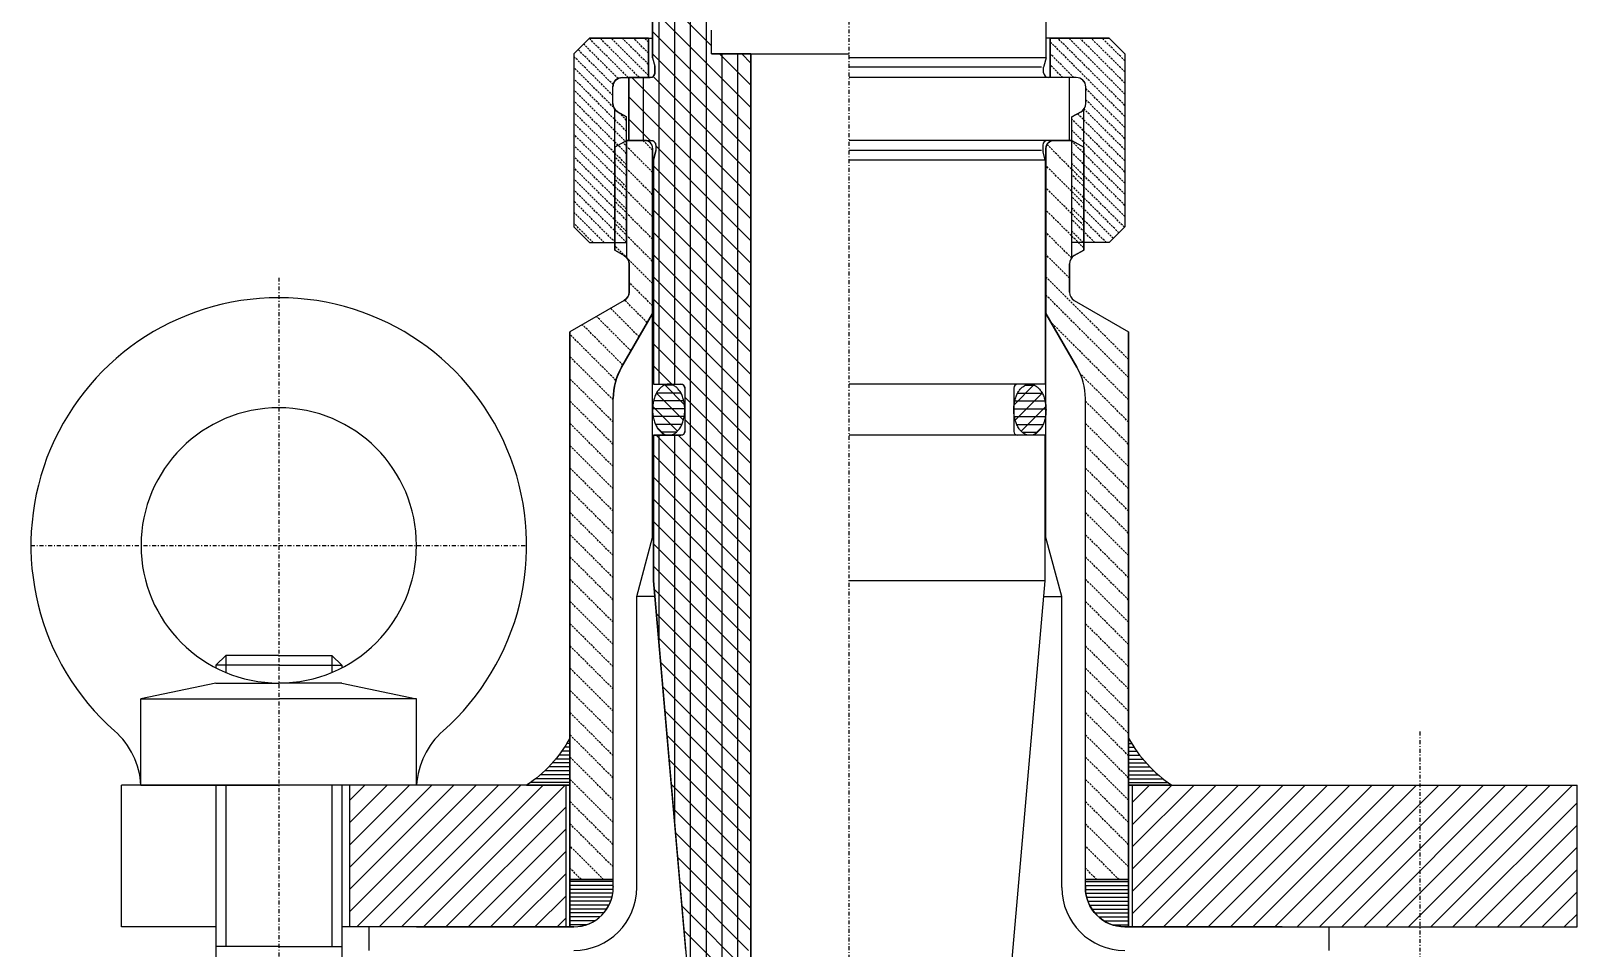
# Model space of a CAD drawing. Extents: x 77471 to 85881, y 26709 to 38599.
# Drawn here: x 80717.8 to 80914.2, y 36606.7 to 36723.4 of the extents above; entities that cross this region are included whole.
import ezdxf

# ---------------------------------------------------------------- set-up
doc = ezdxf.new("R2010")
doc.units = 0
doc.header["$MEASUREMENT"] = 0
doc.linetypes.add('DASHDOT', pattern=[1, 0.5, -0.25, 0, -0.25])
doc.linetypes.add('HIDDEN', pattern=[0.375, 0.25, -0.125])
for name, color, linetype in [('10', 7, 'CONTINUOUS'), ('21', 7, 'CONTINUOUS'), ('25', 7, 'CONTINUOUS'), ('37', 7, 'CONTINUOUS'), ('38', 7, 'CONTINUOUS'), ('49', 7, 'CONTINUOUS'), ('54', 7, 'CONTINUOUS'), ('60', 7, 'CONTINUOUS')]:
    doc.layers.add(name, color=color, linetype=linetype)

msp = doc.modelspace()

# ---------------------------------------------------------------- linework, layer by layer
at = {"layer": '10', "color": 3, "linetype": 'Continuous'}
for p, q in [((80741.25, 36642.7), (80742.5, 36643.95)), ((80756, 36643.95), (80757.25, 36642.7))]:
    msp.add_line(p, q, dxfattribs=at)
at = {"layer": '10', "color": 52, "linetype": 'DASHDOT'}
msp.add_line((80894.25, 36634.29), (80894.25, 36554.24), dxfattribs=at)
at = {"layer": '21', "color": 22, "linetype": 'Continuous'}
for p, q in [((80801.59, 36599.77), (80801.59, 36745.45)), ((80803.59, 36597.79), (80803.59, 36745.45)), ((80799.59, 36678.45), (80799.59, 36727.45)), ((80809.25, 36713.63), (80797.34, 36725.54)), ((80797.59, 36678.45), (80797.59, 36725.79)), ((80804.25, 36721.46), (80798.76, 36726.95)), ((80809.25, 36710.8), (80796.75, 36723.3)), ((80809.25, 36707.97), (80796.75, 36720.47)), ((80809.25, 36716.46), (80805.26, 36720.45)), ((80805.59, 36606.45), (80805.59, 36720.45)), ((80805.59, 36545.1), (80805.59, 36720.45)), ((80807.59, 36606.45), (80807.59, 36720.45)), ((80807.59, 36548.57), (80807.59, 36720.45)), ((80809.25, 36719.29), (80808.09, 36720.45)), ((80809.25, 36705.14), (80796.82, 36717.58)), ((80809.25, 36702.32), (80794.12, 36717.45)), ((80795.59, 36709.45), (80795.59, 36717.45)), ((80809.25, 36699.49), (80793.75, 36714.99)), ((80796.46, 36709.45), (80793.75, 36712.16)), ((80809.25, 36696.66), (80797.15, 36708.76)), ((80809.25, 36693.83), (80796.85, 36706.23)), ((80809.25, 36691), (80796.85, 36703.4)), ((80809.25, 36688.17), (80796.85, 36700.57)), ((80809.25, 36685.35), (80796.85, 36697.75)), ((80809.25, 36682.52), (80796.85, 36694.92)), ((80809.25, 36679.69), (80796.85, 36692.09)), ((80809.25, 36676.86), (80796.85, 36689.26)), ((80809.25, 36674.03), (80796.85, 36686.43)), ((80809.25, 36671.2), (80796.85, 36683.6)), ((80799.18, 36678.45), (80796.85, 36680.78)), ((80809.25, 36668.38), (80800.85, 36676.78)), ((80809.25, 36665.55), (80800.85, 36673.95)), ((80809.25, 36659.89), (80797.19, 36671.95)), ((80797.59, 36645.06), (80797.59, 36671.95)), ((80799.59, 36622.19), (80799.59, 36671.95)), ((80809.25, 36662.72), (80800.02, 36671.95)), ((80809.25, 36657.06), (80796.85, 36669.46)), ((80809.25, 36654.23), (80796.85, 36666.63)), ((80809.25, 36651.4), (80796.85, 36663.81)), ((80809.25, 36648.58), (80796.85, 36660.98)), ((80809.25, 36645.75), (80796.85, 36658.15)), ((80809.25, 36642.92), (80796.85, 36655.32)), ((80809.25, 36640.09), (80796.94, 36652.4)), ((80809.25, 36637.26), (80797.21, 36649.3)), ((80809.25, 36634.43), (80797.49, 36646.2)), ((80809.25, 36631.61), (80797.76, 36643.1)), ((80809.25, 36628.78), (80798.03, 36640)), ((80809.25, 36625.95), (80798.3, 36636.9)), ((80809.25, 36623.12), (80798.57, 36633.8)), ((80809.25, 36620.29), (80798.84, 36630.7)), ((80809.25, 36617.46), (80799.11, 36627.6)), ((80809.25, 36614.64), (80799.38, 36624.5)), ((80809.25, 36611.81), (80799.65, 36621.4)), ((80809.25, 36608.98), (80799.93, 36618.3)), ((80808.95, 36606.45), (80800.2, 36615.2)), ((80809.25, 36603.32), (80800.47, 36612.1)), ((80809.25, 36600.49), (80800.74, 36609))]:
    msp.add_line(p, q, dxfattribs=at)
at = {"layer": '21', "color": 92, "linetype": 'HIDDEN'}
for p, q in [((80792.37, 36717.33), (80787.99, 36721.71)), ((80793.66, 36717.45), (80788.7, 36722.41)), ((80795.07, 36717.45), (80790.07, 36722.45)), ((80796.24, 36717.7), (80791.49, 36722.45)), ((80796.24, 36719.12), (80792.9, 36722.45)), ((80796.24, 36720.53), (80794.32, 36722.45)), ((80796.24, 36721.94), (80795.73, 36722.45)), ((80856.77, 36712.5), (80847.27, 36722)), ((80856.77, 36713.91), (80848.23, 36722.45)), ((80856.77, 36715.33), (80849.65, 36722.45)), ((80856.77, 36716.74), (80851.06, 36722.45)), ((80856.77, 36718.16), (80852.48, 36722.45)), ((80856.77, 36719.57), (80853.93, 36722.41)), ((80791.7, 36715.17), (80786.74, 36720.13)), ((80791.74, 36716.54), (80787.28, 36721)), ((80850.29, 36717.45), (80847.27, 36720.47)), ((80791.81, 36713.64), (80786.74, 36718.72)), ((80848.88, 36717.45), (80847.27, 36719.06)), ((80793.45, 36710.59), (80786.74, 36717.3)), ((80793.45, 36709.17), (80786.74, 36715.89)), ((80856.77, 36711.09), (80851.8, 36716.05)), ((80793.45, 36707.76), (80786.74, 36714.47)), ((80856.77, 36709.67), (80851.8, 36714.64)), ((80793.45, 36706.34), (80786.74, 36713.06)), ((80793.45, 36704.93), (80786.74, 36711.65)), ((80793.45, 36712), (80792.41, 36713.04)), ((80856.77, 36705.43), (80850.05, 36712.14)), ((80856.77, 36706.84), (80850.76, 36712.85)), ((80856.77, 36708.26), (80851.58, 36713.45)), ((80793.45, 36703.51), (80786.74, 36710.23)), ((80856.77, 36704.01), (80850.05, 36710.73)), ((80793.45, 36702.1), (80786.74, 36708.82)), ((80856.77, 36702.6), (80850.05, 36709.32)), ((80856.77, 36701.19), (80850.05, 36707.9)), ((80793.45, 36700.69), (80786.74, 36707.4)), ((80793.45, 36699.27), (80786.74, 36705.99)), ((80856.77, 36699.77), (80850.05, 36706.49)), ((80793.45, 36697.86), (80786.74, 36704.57)), ((80856.72, 36698.4), (80850.05, 36705.07)), ((80793.45, 36696.45), (80786.74, 36703.16)), ((80856.01, 36697.7), (80850.05, 36703.66)), ((80855.31, 36696.99), (80850.05, 36702.25)), ((80792.03, 36696.45), (80786.74, 36701.75)), ((80790.62, 36696.45), (80786.74, 36700.33)), ((80854.43, 36696.45), (80850.05, 36700.83)), ((80789.2, 36696.45), (80786.74, 36698.92)), ((80852.96, 36696.45), (80850.05, 36699.36)), ((80851.49, 36696.45), (80850.05, 36697.88))]:
    msp.add_line(p, q, dxfattribs=at)
at = {"layer": '21', "color": 22, "linetype": 'Continuous'}
msp.add_lwpolyline([(80796.75, 36724.95), (80796.75, 36719.95), (80796.75, 36719.95), (80797.03, 36718.91), (80797.03, 36718.91, -0.066155), (80797.05, 36718.75), (80797.05, 36718.75), (80797.05, 36718.05), (80797.05, 36718.05, -0.414214), (80796.45, 36717.45), (80796.45, 36717.45), (80793.75, 36717.45), (80793.75, 36717.45), (80793.75, 36709.45), (80793.75, 36709.45), (80796.55, 36709.45), (80796.55, 36709.45, -0.414214), (80797.15, 36708.85), (80797.15, 36708.85), (80797.15, 36708.15), (80797.15, 36708.15, -0.066155), (80797.13, 36707.99), (80797.13, 36707.99), (80796.85, 36706.95), (80796.85, 36706.95), (80796.85, 36678.45), (80796.85, 36678.45), (80800.35, 36678.45), (80800.35, 36678.45, -0.414214), (80800.85, 36677.95), (80800.85, 36677.95), (80800.85, 36672.45), (80800.85, 36672.45, -0.414214), (80800.35, 36671.95), (80800.35, 36671.95), (80796.85, 36671.95), (80796.85, 36671.95), (80796.85, 36653.46), (80796.85, 36653.46), (80801.62, 36598.91)], format="xyb", dxfattribs=at)
msp.add_lwpolyline([(80809.25, 36551.45), (80809.25, 36720.45), (80809.25, 36720.45), (80804.25, 36720.45), (80804.25, 36720.45), (80804.25, 36723.45)], dxfattribs=at)
at = {"layer": '21', "color": 52, "linetype": 'Continuous'}
for points in [[(80793.45, 36696.45), (80793.45, 36712.44), (80793.45, 36712.44), (80792.3, 36713.1), (80792.3, 36713.1, -0.268064), (80791.7, 36714.14), (80791.7, 36714.14), (80791.7, 36716.25), (80791.7, 36716.25, -0.414214), (80792.9, 36717.45), (80792.9, 36717.45), (80796.24, 36717.45), (80796.24, 36717.45), (80796.24, 36722.45), (80796.24, 36722.45), (80788.74, 36722.45), (80788.74, 36722.45), (80786.74, 36720.45), (80786.74, 36720.45), (80786.74, 36698.45), (80786.74, 36698.45), (80788.74, 36696.45), (80788.74, 36696.45)], [(80850.05, 36696.45), (80850.05, 36712.44), (80850.05, 36712.44), (80851.2, 36713.1), (80851.2, 36713.1, 0.268064), (80851.8, 36714.14), (80851.8, 36714.14), (80851.8, 36716.25), (80851.8, 36716.25, 0.414214), (80850.6, 36717.45), (80850.6, 36717.45), (80847.27, 36717.45), (80847.27, 36717.45), (80847.27, 36722.45), (80847.27, 36722.45), (80854.77, 36722.45), (80854.77, 36722.45), (80856.77, 36720.45), (80856.77, 36720.45), (80856.77, 36698.45), (80856.77, 36698.45), (80854.77, 36696.45), (80854.77, 36696.45)]]:
    msp.add_lwpolyline(points, format="xyb", close=True, dxfattribs=at)
at = {"layer": '25', "color": 92, "linetype": 'Continuous'}
for p, q in [((80799.35, 36678.33), (80798.25, 36678.33)), ((80799.35, 36678.33), (80798.25, 36678.33)), ((80800.81, 36675.83), (80798.3, 36678.35)), ((80800.81, 36675.83), (80798.3, 36678.35)), ((80842.69, 36675.83), (80845.21, 36678.35)), ((80842.69, 36675.83), (80845.21, 36678.35)), ((80844.15, 36678.33), (80845.25, 36678.33)), ((80844.15, 36678.33), (80845.25, 36678.33)), ((80800.72, 36676.33), (80796.88, 36676.33)), ((80800.72, 36676.33), (80796.88, 36676.33)), ((80800.67, 36673.86), (80797.23, 36677.29)), ((80800.67, 36673.86), (80797.23, 36677.29)), ((80800.35, 36677.33), (80797.25, 36677.33)), ((80800.35, 36677.33), (80797.25, 36677.33)), ((80842.78, 36676.33), (80846.62, 36676.33)), ((80842.78, 36676.33), (80846.62, 36676.33)), ((80842.83, 36673.86), (80846.27, 36677.29)), ((80842.83, 36673.86), (80846.27, 36677.29)), ((80843.15, 36677.33), (80846.25, 36677.33)), ((80843.15, 36677.33), (80846.25, 36677.33)), ((80800.85, 36675.33), (80796.75, 36675.33)), ((80800.85, 36675.33), (80796.75, 36675.33)), ((80799.92, 36672.48), (80796.77, 36675.63)), ((80799.92, 36672.48), (80796.77, 36675.63)), ((80800.78, 36674.33), (80796.83, 36674.33)), ((80800.78, 36674.33), (80796.83, 36674.33)), ((80842.65, 36675.33), (80846.75, 36675.33)), ((80842.65, 36675.33), (80846.75, 36675.33)), ((80842.73, 36674.33), (80846.68, 36674.33)), ((80842.73, 36674.33), (80846.68, 36674.33)), ((80843.58, 36672.48), (80846.73, 36675.63)), ((80843.58, 36672.48), (80846.73, 36675.63)), ((80800.48, 36673.33), (80797.12, 36673.33)), ((80800.48, 36673.33), (80797.12, 36673.33)), ((80798.18, 36672.1), (80797.31, 36672.98)), ((80798.18, 36672.1), (80797.31, 36672.98)), ((80799.76, 36672.33), (80797.84, 36672.33)), ((80799.76, 36672.33), (80797.84, 36672.33)), ((80843.02, 36673.33), (80846.38, 36673.33)), ((80843.02, 36673.33), (80846.38, 36673.33)), ((80843.74, 36672.33), (80845.66, 36672.33)), ((80843.74, 36672.33), (80845.66, 36672.33)), ((80845.32, 36672.1), (80846.2, 36672.98)), ((80845.32, 36672.1), (80846.2, 36672.98))]:
    msp.add_line(p, q, dxfattribs=at)
for points in [[(80798.8, 36678.45, 0.076518), (80798.4, 36678.39, 0.069004), (80798.02, 36678.2, 0.058349), (80797.66, 36677.9, 0.048505), (80797.35, 36677.5, 0.040989), (80797.1, 36677.01, 0.035844), (80796.91, 36676.44, 0.032698), (80796.79, 36675.83, 0.031214), (80796.75, 36675.2, 0.031214), (80796.79, 36674.57, 0.032698), (80796.91, 36673.96, 0.035844), (80797.1, 36673.39, 0.040989), (80797.35, 36672.9, 0.048505), (80797.66, 36672.5, 0.058349), (80798.02, 36672.2, 0.069004), (80798.4, 36672.01, 0.076518), (80798.8, 36671.95, 0.076518)], [(80798.8, 36678.45, 0.076518), (80798.4, 36678.39, 0.069004), (80798.02, 36678.2, 0.058349), (80797.66, 36677.9, 0.048505), (80797.35, 36677.5, 0.040989), (80797.1, 36677.01, 0.035844), (80796.91, 36676.44, 0.032698), (80796.79, 36675.83, 0.031214), (80796.75, 36675.2, 0.031214), (80796.79, 36674.57, 0.032698), (80796.91, 36673.96, 0.035844), (80797.1, 36673.39, 0.040989), (80797.35, 36672.9, 0.048505), (80797.66, 36672.5, 0.058349), (80798.02, 36672.2, 0.069004), (80798.4, 36672.01, 0.076518), (80798.8, 36671.95, 0.076518)], [(80798.8, 36671.95, 0.076518), (80799.2, 36672.01, 0.069004), (80799.59, 36672.2, 0.058349), (80799.94, 36672.5, 0.048505), (80800.25, 36672.9, 0.040989), (80800.51, 36673.39, 0.035844), (80800.69, 36673.96, 0.032698), (80800.81, 36674.57, 0.031214), (80800.85, 36675.2, 0.031214), (80800.81, 36675.83, 0.032698), (80800.69, 36676.44, 0.035844), (80800.51, 36677.01, 0.040989), (80800.25, 36677.5, 0.048505), (80799.94, 36677.9, 0.058349), (80799.59, 36678.2, 0.069004), (80799.2, 36678.39, 0.076518), (80798.8, 36678.45, 0.076518)], [(80798.8, 36671.95, 0.076518), (80799.2, 36672.01, 0.069004), (80799.59, 36672.2, 0.058349), (80799.94, 36672.5, 0.048505), (80800.25, 36672.9, 0.040989), (80800.51, 36673.39, 0.035844), (80800.69, 36673.96, 0.032698), (80800.81, 36674.57, 0.031214), (80800.85, 36675.2, 0.031214), (80800.81, 36675.83, 0.032698), (80800.69, 36676.44, 0.035844), (80800.51, 36677.01, 0.040989), (80800.25, 36677.5, 0.048505), (80799.94, 36677.9, 0.058349), (80799.59, 36678.2, 0.069004), (80799.2, 36678.39, 0.076518), (80798.8, 36678.45, 0.076518)], [(80844.7, 36671.95, -0.076518), (80844.3, 36672.01, -0.069004), (80843.92, 36672.2, -0.058349), (80843.56, 36672.5, -0.048505), (80843.25, 36672.9, -0.040989), (80843, 36673.39, -0.035844), (80842.81, 36673.96, -0.032698), (80842.69, 36674.57, -0.031214), (80842.65, 36675.2, -0.031214), (80842.69, 36675.83, -0.032698), (80842.81, 36676.44, -0.035844), (80843, 36677.01, -0.040989), (80843.25, 36677.5, -0.048505), (80843.56, 36677.9, -0.058349), (80843.92, 36678.2, -0.069004), (80844.3, 36678.39, -0.076518), (80844.7, 36678.45, -0.076518)], [(80844.7, 36671.95, -0.076518), (80844.3, 36672.01, -0.069004), (80843.92, 36672.2, -0.058349), (80843.56, 36672.5, -0.048505), (80843.25, 36672.9, -0.040989), (80843, 36673.39, -0.035844), (80842.81, 36673.96, -0.032698), (80842.69, 36674.57, -0.031214), (80842.65, 36675.2, -0.031214), (80842.69, 36675.83, -0.032698), (80842.81, 36676.44, -0.035844), (80843, 36677.01, -0.040989), (80843.25, 36677.5, -0.048505), (80843.56, 36677.9, -0.058349), (80843.92, 36678.2, -0.069004), (80844.3, 36678.39, -0.076518), (80844.7, 36678.45, -0.076518)], [(80844.7, 36678.45, -0.076518), (80845.1, 36678.39, -0.069004), (80845.49, 36678.2, -0.058349), (80845.84, 36677.9, -0.048505), (80846.15, 36677.5, -0.040989), (80846.41, 36677.01, -0.035844), (80846.59, 36676.44, -0.032698), (80846.71, 36675.83, -0.031214), (80846.75, 36675.2, -0.031214), (80846.71, 36674.57, -0.032698), (80846.59, 36673.96, -0.035844), (80846.41, 36673.39, -0.040989), (80846.15, 36672.9, -0.048505), (80845.84, 36672.5, -0.058349), (80845.49, 36672.2, -0.069004), (80845.1, 36672.01, -0.076518), (80844.7, 36671.95, -0.076518)], [(80844.7, 36678.45, -0.076518), (80845.1, 36678.39, -0.069004), (80845.49, 36678.2, -0.058349), (80845.84, 36677.9, -0.048505), (80846.15, 36677.5, -0.040989), (80846.41, 36677.01, -0.035844), (80846.59, 36676.44, -0.032698), (80846.71, 36675.83, -0.031214), (80846.75, 36675.2, -0.031214), (80846.71, 36674.57, -0.032698), (80846.59, 36673.96, -0.035844), (80846.41, 36673.39, -0.040989), (80846.15, 36672.9, -0.048505), (80845.84, 36672.5, -0.058349), (80845.49, 36672.2, -0.069004), (80845.1, 36672.01, -0.076518), (80844.7, 36671.95, -0.076518)]]:
    msp.add_lwpolyline(points, format="xyb", dxfattribs=at)
at = {"layer": '37', "color": 92, "linetype": 'Continuous'}
for p, q in [((80793.46, 36709.45), (80791.96, 36708.58)), ((80791.96, 36695.49), (80791.96, 36708.58)), ((80793.46, 36694.62), (80793.46, 36709.45)), ((80793.46, 36709.45), (80796.76, 36709.45)), ((80796.76, 36708.45), (80796.76, 36687.45)), ((80850.04, 36709.45), (80846.74, 36709.45)), ((80846.74, 36708.45), (80846.74, 36687.45)), ((80850.04, 36694.62), (80850.04, 36709.45)), ((80850.04, 36709.45), (80851.54, 36708.58)), ((80851.54, 36695.49), (80851.54, 36708.58)), ((80793.16, 36694.8), (80791.96, 36695.49)), ((80850.34, 36694.8), (80851.54, 36695.49)), ((80793.76, 36690.14), (80793.76, 36693.76)), ((80849.74, 36690.14), (80849.74, 36693.76)), ((80793.16, 36689.1), (80786.25, 36685.11)), ((80850.34, 36689.1), (80857.25, 36685.11)), ((80786.25, 36609.45), (80786.25, 36685.11)), ((80857.25, 36609.45), (80857.25, 36685.11)), ((80786.25, 36633.28), (80786.16, 36633.28)), ((80857.25, 36633.28), (80857.35, 36633.28)), ((80786.25, 36631.28), (80784.84, 36631.28)), ((80786.25, 36631.78), (80785.21, 36631.78)), ((80786.25, 36632.28), (80785.55, 36632.28)), ((80786.25, 36632.78), (80785.86, 36632.78)), ((80857.25, 36632.78), (80857.64, 36632.78)), ((80857.25, 36632.28), (80857.95, 36632.28)), ((80857.25, 36631.78), (80858.29, 36631.78)), ((80857.25, 36631.28), (80858.66, 36631.28)), ((80786.25, 36629.28), (80783.04, 36629.28)), ((80786.25, 36629.78), (80783.55, 36629.78)), ((80786.25, 36630.28), (80784.01, 36630.28)), ((80786.25, 36630.78), (80784.44, 36630.78)), ((80857.25, 36630.78), (80859.06, 36630.78)), ((80857.25, 36630.28), (80859.49, 36630.28)), ((80857.25, 36629.78), (80859.95, 36629.78)), ((80857.25, 36629.28), (80860.46, 36629.28)), ((80729.26, 36609.45), (80729.26, 36627.45)), ((80741.25, 36627.45), (80729.26, 36627.45)), ((80786.25, 36627.45), (80757.25, 36627.45)), ((80786.25, 36627.78), (80781.23, 36627.78)), ((80786.25, 36628.28), (80781.89, 36628.28)), ((80786.25, 36628.78), (80782.49, 36628.78)), ((80785.75, 36609.45), (80785.75, 36627.45)), ((80857.25, 36628.78), (80861.01, 36628.78)), ((80857.25, 36628.28), (80861.61, 36628.28)), ((80857.25, 36627.78), (80862.28, 36627.78)), ((80857.25, 36627.45), (80914.24, 36627.45)), ((80857.75, 36609.45), (80857.75, 36627.45)), ((80914.24, 36609.45), (80914.24, 36627.45)), ((80791.75, 36615.21), (80786.25, 36615.21)), ((80791.75, 36614.71), (80786.25, 36614.71)), ((80791.74, 36614.21), (80786.25, 36614.21)), ((80791.7, 36613.71), (80786.25, 36613.71)), ((80851.75, 36615.21), (80857.25, 36615.21)), ((80851.75, 36614.71), (80857.25, 36614.71)), ((80851.76, 36614.21), (80857.25, 36614.21)), ((80851.81, 36613.71), (80857.25, 36613.71)), ((80791.6, 36613.21), (80786.25, 36613.21)), ((80791.44, 36612.71), (80786.25, 36612.71)), ((80791.22, 36612.21), (80786.25, 36612.21)), ((80790.94, 36611.71), (80786.25, 36611.71)), ((80851.91, 36613.21), (80857.25, 36613.21)), ((80852.06, 36612.71), (80857.25, 36612.71)), ((80852.28, 36612.21), (80857.25, 36612.21)), ((80852.57, 36611.71), (80857.25, 36611.71)), ((80741.25, 36609.45), (80729.26, 36609.45)), ((80766.75, 36609.45), (80757.25, 36609.45)), ((80790.56, 36611.21), (80786.25, 36611.21)), ((80790.07, 36610.71), (80786.25, 36610.71)), ((80789.41, 36610.21), (80786.25, 36610.21)), ((80788.35, 36609.71), (80786.25, 36609.71)), ((80786.75, 36609.45), (80786.25, 36609.45)), ((80852.94, 36611.21), (80857.25, 36611.21)), ((80853.43, 36610.71), (80857.25, 36610.71)), ((80854.1, 36610.21), (80857.25, 36610.21)), ((80855.15, 36609.71), (80857.25, 36609.71)), ((80856.75, 36609.45), (80857.25, 36609.45)), ((80876.75, 36609.45), (80914.24, 36609.45))]:
    msp.add_line(p, q, dxfattribs=at)
at = {"layer": '37', "color": 92, "linetype": 'HIDDEN'}
for p, q in [((80796.76, 36705.38), (80792.98, 36709.17)), ((80796.76, 36708.21), (80795.53, 36709.45)), ((80851.55, 36704.25), (80846.87, 36708.94)), ((80796.76, 36702.55), (80791.96, 36707.35)), ((80851.55, 36701.43), (80846.65, 36706.33)), ((80796.76, 36699.72), (80791.96, 36704.53)), ((80851.55, 36698.6), (80846.65, 36703.5)), ((80796.76, 36696.9), (80791.96, 36701.7)), ((80851.54, 36695.78), (80846.65, 36700.67)), ((80796.76, 36694.07), (80791.96, 36698.87)), ((80793.3, 36694.71), (80791.96, 36696.04)), ((80849.99, 36694.5), (80846.65, 36697.84)), ((80796.76, 36691.24), (80793.51, 36694.49)), ((80849.74, 36691.93), (80846.65, 36695.01)), ((80857.25, 36681.58), (80846.65, 36692.18)), ((80796.76, 36688.41), (80793.76, 36691.41)), ((80795.04, 36684.47), (80791.42, 36688.1)), ((80796.08, 36686.27), (80793.21, 36689.13)), ((80857.25, 36679.28), (80846.65, 36689.88)), ((80794.01, 36682.68), (80789.63, 36687.06)), ((80857.25, 36676.45), (80847.4, 36686.31)), ((80792.09, 36678.94), (80786.25, 36684.78)), ((80792.97, 36680.89), (80787.84, 36686.03)), ((80791.75, 36676.45), (80786.25, 36681.95)), ((80791.75, 36673.63), (80786.25, 36679.13)), ((80857.25, 36673.63), (80851.11, 36679.77)), ((80791.75, 36670.8), (80786.25, 36676.3)), ((80857.25, 36670.8), (80851.75, 36676.3)), ((80791.75, 36667.97), (80786.25, 36673.47)), ((80857.25, 36667.97), (80851.75, 36673.47)), ((80791.75, 36665.14), (80786.25, 36670.64)), ((80857.25, 36665.14), (80851.75, 36670.64)), ((80791.75, 36662.31), (80786.25, 36667.81)), ((80857.25, 36662.31), (80851.75, 36667.81)), ((80791.75, 36659.48), (80786.25, 36664.98)), ((80857.25, 36659.48), (80851.75, 36664.98)), ((80791.75, 36656.65), (80786.25, 36662.15)), ((80857.25, 36656.65), (80851.75, 36662.15)), ((80791.75, 36653.83), (80786.25, 36659.33)), ((80857.25, 36653.83), (80851.75, 36659.33)), ((80791.75, 36651), (80786.25, 36656.5)), ((80857.25, 36651), (80851.75, 36656.5)), ((80791.75, 36648.17), (80786.25, 36653.67)), ((80857.25, 36648.17), (80851.75, 36653.67)), ((80791.75, 36645.34), (80786.25, 36650.84)), ((80857.25, 36645.34), (80851.75, 36650.84)), ((80791.75, 36642.51), (80786.25, 36648.01)), ((80857.25, 36642.51), (80851.75, 36648.01)), ((80791.75, 36639.68), (80786.25, 36645.18)), ((80857.25, 36639.68), (80851.75, 36645.18)), ((80791.75, 36636.86), (80786.25, 36642.36)), ((80857.25, 36636.86), (80851.75, 36642.36)), ((80791.75, 36634.03), (80786.25, 36639.53)), ((80857.25, 36634.03), (80851.75, 36639.53)), ((80791.75, 36631.2), (80786.25, 36636.7)), ((80857.25, 36631.2), (80851.75, 36636.7)), ((80791.75, 36628.37), (80786.25, 36633.87)), ((80857.25, 36628.37), (80851.75, 36633.87)), ((80791.75, 36625.54), (80786.25, 36631.04)), ((80857.25, 36625.54), (80851.75, 36631.04)), ((80791.75, 36622.71), (80786.25, 36628.21)), ((80857.25, 36622.71), (80851.75, 36628.21)), ((80791.75, 36619.89), (80786.25, 36625.39)), ((80857.25, 36619.89), (80851.75, 36625.39)), ((80791.75, 36617.06), (80786.25, 36622.56)), ((80857.25, 36617.06), (80851.75, 36622.56)), ((80790.53, 36615.45), (80786.25, 36619.73)), ((80856.03, 36615.45), (80851.75, 36619.73)), ((80787.7, 36615.45), (80786.25, 36616.9)), ((80853.2, 36615.45), (80851.75, 36616.9))]:
    msp.add_line(p, q, dxfattribs=at)
at = {"layer": '37', "color": 172, "linetype": 'Continuous'}
for p, q in [((80796.76, 36687.45), (80792.82, 36680.62)), ((80796.76, 36658.96), (80796.76, 36687.45)), ((80846.74, 36658.96), (80846.74, 36687.45)), ((80846.74, 36687.45), (80850.68, 36680.62)), ((80851.75, 36614.45), (80851.75, 36676.62)), ((80794.75, 36651.45), (80796.76, 36658.96)), ((80796.85, 36658.96), (80796.76, 36658.96)), ((80796.85, 36658.96), (80796.76, 36658.96)), ((80846.65, 36658.96), (80846.74, 36658.96)), ((80846.65, 36658.96), (80846.74, 36658.96)), ((80848.75, 36651.45), (80846.74, 36658.96)), ((80794.75, 36614.45), (80794.75, 36651.45)), ((80797.03, 36651.45), (80794.75, 36651.45)), ((80846.48, 36651.45), (80848.75, 36651.45)), ((80848.75, 36614.45), (80848.75, 36651.45)), ((80760.75, 36606.45), (80760.75, 36609.45)), ((80882.75, 36606.45), (80882.75, 36609.45))]:
    msp.add_line(p, q, dxfattribs=at)
at = {"layer": '37', "color": 3, "linetype": 'Continuous'}
for p, q in [((80760.2, 36627.45), (80758.25, 36625.5)), ((80763.03, 36627.45), (80758.25, 36622.67)), ((80765.86, 36627.45), (80758.25, 36619.84)), ((80768.69, 36627.45), (80758.25, 36617.01)), ((80771.51, 36627.45), (80758.25, 36614.19)), ((80774.34, 36627.45), (80758.25, 36611.36)), ((80777.17, 36627.45), (80759.17, 36609.45)), ((80780, 36627.45), (80762, 36609.45)), ((80782.83, 36627.45), (80764.83, 36609.45)), ((80785.66, 36627.45), (80767.66, 36609.45)), ((80859.9, 36627.45), (80857.75, 36625.3)), ((80862.73, 36627.45), (80857.75, 36622.47)), ((80865.56, 36627.45), (80857.75, 36619.64)), ((80868.39, 36627.45), (80857.75, 36616.81)), ((80871.22, 36627.45), (80857.75, 36613.98)), ((80874.04, 36627.45), (80857.75, 36611.16)), ((80876.87, 36627.45), (80858.87, 36609.45)), ((80879.7, 36627.45), (80861.7, 36609.45)), ((80882.53, 36627.45), (80864.53, 36609.45)), ((80885.36, 36627.45), (80867.36, 36609.45)), ((80888.19, 36627.45), (80870.19, 36609.45)), ((80891.02, 36627.45), (80873.02, 36609.45)), ((80893.84, 36627.45), (80875.84, 36609.45)), ((80896.67, 36627.45), (80878.67, 36609.45)), ((80899.5, 36627.45), (80881.5, 36609.45)), ((80902.33, 36627.45), (80884.33, 36609.45)), ((80905.16, 36627.45), (80887.16, 36609.45)), ((80907.99, 36627.45), (80889.99, 36609.45)), ((80910.82, 36627.45), (80892.82, 36609.45)), ((80913.64, 36627.45), (80895.64, 36609.45)), ((80914.24, 36625.22), (80898.47, 36609.45)), ((80785.75, 36624.71), (80770.49, 36609.45)), ((80785.75, 36621.89), (80773.31, 36609.45)), ((80914.24, 36622.39), (80901.3, 36609.45)), ((80914.24, 36619.56), (80904.13, 36609.45)), ((80785.75, 36619.06), (80776.14, 36609.45)), ((80785.75, 36616.23), (80778.97, 36609.45)), ((80914.24, 36616.73), (80906.96, 36609.45)), ((80785.75, 36613.4), (80781.8, 36609.45)), ((80914.24, 36613.9), (80909.79, 36609.45)), ((80785.75, 36610.57), (80784.63, 36609.45)), ((80914.24, 36611.07), (80912.61, 36609.45))]:
    msp.add_line(p, q, dxfattribs=at)
at = {"layer": '37', "color": 92, "linetype": 'Continuous'}
for points in [[(80796.76, 36687.45), (80796.76, 36708.45), (80796.76, 36708.45, 0.414214), (80795.76, 36709.45), (80795.76, 36709.45), (80793.46, 36709.45), (80793.46, 36709.45), (80791.96, 36708.58), (80791.96, 36708.58), (80791.96, 36695.49), (80791.96, 36695.49), (80793.16, 36694.8), (80793.16, 36694.8, -0.268023), (80793.76, 36693.76), (80793.76, 36693.76), (80793.76, 36690.14), (80793.76, 36690.14, -0.268061), (80793.16, 36689.1), (80793.16, 36689.1), (80786.25, 36685.11), (80786.25, 36685.11), (80786.25, 36615.45), (80791.75, 36615.45), (80791.75, 36676.62), (80791.75, 36676.62, -0.131628), (80792.82, 36680.62), (80792.82, 36680.62)], [(80846.74, 36687.45), (80846.74, 36708.45), (80846.74, 36708.45, -0.414214), (80847.74, 36709.45), (80847.74, 36709.45), (80850.04, 36709.45), (80850.04, 36709.45), (80851.54, 36708.58), (80851.54, 36708.58), (80851.54, 36695.49), (80851.54, 36695.49), (80850.34, 36694.8), (80850.34, 36694.8, 0.268023), (80849.74, 36693.76), (80849.74, 36693.76), (80849.74, 36690.14), (80849.74, 36690.14, 0.268061), (80850.34, 36689.1), (80850.34, 36689.1), (80857.25, 36685.11), (80857.25, 36685.11), (80857.25, 36615.45), (80851.75, 36615.45), (80851.75, 36676.62), (80851.75, 36676.62, 0.131628), (80850.68, 36680.62), (80850.68, 36680.62)], [(80780.75, 36627.45), (80786.25, 36627.45), (80786.25, 36633.45), (80786.25, 36633.45, -0.121568)], [(80862.75, 36627.45), (80857.25, 36627.45), (80857.25, 36633.45), (80857.25, 36633.45, 0.121568)], [(80791.75, 36615.45), (80786.25, 36615.45), (80786.25, 36609.45), (80786.75, 36609.45), (80766.75, 36609.45), (80786.75, 36609.45, 0.414214), (80791.75, 36614.45), (80791.75, 36614.45)], [(80851.75, 36615.45), (80857.25, 36615.45), (80857.25, 36609.45), (80856.75, 36609.45), (80876.75, 36609.45), (80856.75, 36609.45, -0.414214), (80851.75, 36614.45), (80851.75, 36614.45)]]:
    msp.add_lwpolyline(points, format="xyb", close=True, dxfattribs=at)
at = {"layer": '37', "color": 253, "linetype": 'Continuous'}
for points in [[(80796.76, 36687.45), (80796.76, 36708.45), (80796.76, 36708.45)], [(80846.74, 36687.45), (80846.74, 36708.45), (80846.74, 36708.45)]]:
    msp.add_lwpolyline(points, close=True, dxfattribs=at)
at = {"layer": '37', "color": 92, "linetype": 'Continuous'}
for centre, radius, start, end in [((80795.76, 36708.45), 1, 0, 90), ((80847.74, 36708.45), 1, 90, 180), ((80792.56, 36693.76), 1.2, 0, 60.0158), ((80850.94, 36693.76), 1.2, 119.9842, 180), ((80792.56, 36690.14), 1.2, 299.9761, 0), ((80850.94, 36690.14), 1.2, 180, 240.0239)]:
    msp.add_arc(centre, radius, start, end, dxfattribs=at)
at = {"layer": '37', "color": 172, "linetype": 'Continuous'}
for centre, radius, start, end in [((80799.75, 36676.62), 8, 150.0055, 180), ((80843.75, 36676.62), 8, 0, 29.9945), ((80786.75, 36614.45), 5, 270, 0), ((80786.75, 36614.45), 8, 270, 0), ((80856.75, 36614.45), 8, 180, 270), ((80856.75, 36614.45), 5, 180, 270)]:
    msp.add_arc(centre, radius, start, end, dxfattribs=at)
for p in [(80791.75, 36614.53), (80791.75, 36614.53), (80851.75, 36614.53), (80851.75, 36614.53)]:
    msp.add_point(p, dxfattribs=at)
at = {"layer": '38', "color": 92, "linetype": 'Continuous'}
for p, q in [((80786.74, 36720.45), (80788.74, 36722.45)), ((80788.74, 36722.45), (80796.75, 36722.45)), ((80796.24, 36722.45), (80796.24, 36717.45)), ((80854.77, 36722.45), (80846.75, 36722.45)), ((80847.27, 36722.45), (80847.27, 36717.45)), ((80856.77, 36720.45), (80854.77, 36722.45)), ((80786.74, 36720.45), (80786.74, 36698.45)), ((80856.77, 36720.45), (80856.77, 36698.45)), ((80791.7, 36714.14), (80791.7, 36716.25)), ((80792.9, 36717.45), (80796.45, 36717.45)), ((80850.6, 36717.45), (80847.05, 36717.45)), ((80851.8, 36714.14), (80851.8, 36716.25)), ((80791.95, 36696.45), (80791.95, 36713.41)), ((80792.3, 36713.1), (80793.45, 36712.44)), ((80793.45, 36696.45), (80793.45, 36712.44)), ((80851.2, 36713.1), (80850.05, 36712.44)), ((80850.05, 36696.45), (80850.05, 36712.44)), ((80851.55, 36696.45), (80851.55, 36713.41)), ((80786.74, 36698.45), (80788.74, 36696.45)), ((80856.77, 36698.45), (80854.77, 36696.45)), ((80788.74, 36696.45), (80793.45, 36696.45)), ((80854.77, 36696.45), (80850.05, 36696.45))]:
    msp.add_line(p, q, dxfattribs=at)
for centre, start, end in [((80792.9, 36716.25), 90, 180), ((80850.6, 36716.25), 0, 90), ((80792.9, 36714.14), 180, 240.0246), ((80850.6, 36714.14), 299.9754, 0)]:
    msp.add_arc(centre, 1.2, start, end, dxfattribs=at)
at = {"layer": '49', "color": 2, "linetype": 'DASHDOT'}
msp.add_line((80821.75, 33131.57), (80821.75, 36894.95), dxfattribs=at)
at = {"layer": '54', "color": 22, "linetype": 'Continuous'}
for p, q in [((80796.75, 36719.95), (80796.75, 36724.95)), ((80804.25, 36720.45), (80804.25, 36723.45)), ((80846.75, 36719.95), (80846.75, 36724.95)), ((80796.75, 36719.95), (80797.03, 36718.91)), ((80804.25, 36720.45), (80821.75, 36720.45)), ((80809.25, 36720.45), (80809.25, 36606.45)), ((80809.25, 36720.45), (80809.25, 36551.45)), ((80846.75, 36719.95), (80821.75, 36719.95)), ((80846.75, 36719.95), (80846.47, 36718.91)), ((80846.75, 36719.95), (80846.47, 36718.91)), ((80797.05, 36718.05), (80797.05, 36718.75)), ((80846.16, 36718.75), (80821.75, 36718.75)), ((80846.45, 36718.05), (80846.45, 36718.75)), ((80846.45, 36718.05), (80846.45, 36718.75)), ((80793.75, 36709.45), (80793.75, 36717.45)), ((80793.75, 36717.45), (80796.45, 36717.45)), ((80849.75, 36717.45), (80821.75, 36717.45)), ((80849.75, 36717.45), (80847.05, 36717.45)), ((80849.75, 36709.45), (80849.75, 36717.45)), ((80793.75, 36709.45), (80796.55, 36709.45)), ((80796.85, 36706.95), (80797.13, 36707.99)), ((80797.15, 36708.85), (80797.15, 36708.15)), ((80849.75, 36709.45), (80821.75, 36709.45)), ((80846.16, 36708.15), (80821.75, 36708.15)), ((80846.35, 36708.85), (80846.35, 36708.15)), ((80846.35, 36708.85), (80846.35, 36708.15)), ((80846.65, 36706.95), (80846.37, 36707.99)), ((80846.65, 36706.95), (80846.37, 36707.99)), ((80849.75, 36709.45), (80846.95, 36709.45)), ((80796.85, 36706.95), (80796.85, 36678.45)), ((80846.65, 36706.95), (80821.75, 36706.95)), ((80846.65, 36706.95), (80846.65, 36678.45)), ((80846.65, 36706.95), (80846.65, 36678.45)), ((80796.85, 36678.45), (80800.35, 36678.45)), ((80846.65, 36678.45), (80821.75, 36678.45)), ((80800.85, 36677.95), (80800.85, 36672.45)), ((80842.65, 36677.95), (80842.65, 36672.45)), ((80796.85, 36671.95), (80800.35, 36671.95)), ((80796.85, 36653.46), (80796.85, 36671.95)), ((80846.65, 36671.95), (80821.75, 36671.95)), ((80846.65, 36653.46), (80846.65, 36671.95)), ((80846.65, 36653.46), (80846.65, 36671.95)), ((80800.96, 36606.45), (80796.85, 36653.46)), ((80846.65, 36653.46), (80821.75, 36653.46)), ((80841.88, 36598.91), (80846.65, 36653.46))]:
    msp.add_line(p, q, dxfattribs=at)
for centre, radius, start, end in [((80796.45, 36718.05), 0.6, 270, 360), ((80796.45, 36718.75), 0.6, 0, 15.1396), ((80847.05, 36718.75), 0.6, 164.8604, 180), ((80847.05, 36718.75), 0.6, 164.8604, 180), ((80847.05, 36718.05), 0.6, 180, 270), ((80847.05, 36718.05), 0.6, 180, 270), ((80796.55, 36708.85), 0.6, 0, 90), ((80796.55, 36708.15), 0.6, 344.8604, 0), ((80846.95, 36708.85), 0.6, 90, 180), ((80846.95, 36708.85), 0.6, 90, 180), ((80846.95, 36708.15), 0.6, 180, 195.1396), ((80846.95, 36708.15), 0.6, 180, 195.1396), ((80800.35, 36677.95), 0.5, 0, 90), ((80843.15, 36677.95), 0.5, 90, 180), ((80800.35, 36672.45), 0.5, 270, 0), ((80843.15, 36672.45), 0.5, 180, 270)]:
    msp.add_arc(centre, radius, start, end, dxfattribs=at)
at = {"layer": '60', "color": 2, "linetype": 'DASHDOT'}
for p, q in [((80749.25, 36691.99), (80749.25, 36527.95)), ((80717.75, 36657.95), (80749.25, 36657.95)), ((80749.25, 36657.95), (80780.75, 36657.95))]:
    msp.add_line(p, q, dxfattribs=at)
at = {"layer": '60', "color": 92, "linetype": 'Continuous'}
for p, q in [((80749.25, 36643.95), (80742.5, 36643.95)), ((80742.5, 36643.95), (80742.5, 36641.81)), ((80749.25, 36643.95), (80756, 36643.95)), ((80756, 36643.95), (80756, 36641.81)), ((80749.25, 36642.7), (80741.25, 36642.7)), ((80741.25, 36642.7), (80741.25, 36642.39)), ((80749.25, 36642.7), (80757.25, 36642.7)), ((80757.25, 36642.7), (80757.25, 36642.39)), ((80741.25, 36640.45), (80731.73, 36638.43)), ((80741.25, 36640.45), (80749.25, 36640.45)), ((80757.25, 36640.45), (80749.25, 36640.45)), ((80757.25, 36640.45), (80766.77, 36638.43)), ((80731.73, 36627.45), (80731.73, 36638.43)), ((80731.73, 36638.43), (80749.25, 36638.43)), ((80766.77, 36638.43), (80749.25, 36638.43)), ((80766.77, 36627.45), (80766.77, 36638.43)), ((80757.25, 36627.45), (80729.26, 36627.45)), ((80731.73, 36627.45), (80749.25, 36627.45)), ((80741.25, 36627.45), (80741.25, 36560.92)), ((80742.5, 36627.45), (80742.5, 36606.95)), ((80756, 36627.45), (80756, 36606.95)), ((80757.25, 36627.45), (80757.25, 36560.92)), ((80749.25, 36606.95), (80741.25, 36606.95)), ((80749.25, 36606.95), (80757.25, 36606.95))]:
    msp.add_line(p, q, dxfattribs=at)
at = {"layer": '60', "color": 3, "linetype": 'Continuous'}
msp.add_line((80758.25, 36627.45), (80758.25, 36609.45), dxfattribs=at)
at = {"layer": '60', "color": 92, "linetype": 'Continuous'}
for centre, radius, start, end in [((80749.25, 36657.95), 31.5, 90, 228.5009), ((80749.25, 36657.95), 31.5, 311.4991, 90), ((80749.25, 36657.95), 17.5, 90, 270), ((80749.25, 36657.95), 17.5, 270, 90), ((80721.75, 36626.87), 10, 3.3281, 48.4977), ((80776.75, 36626.87), 10, 131.5023, 176.6719)]:
    msp.add_arc(centre, radius, start, end, dxfattribs=at)

doc.saveas('drawing.dxf')
